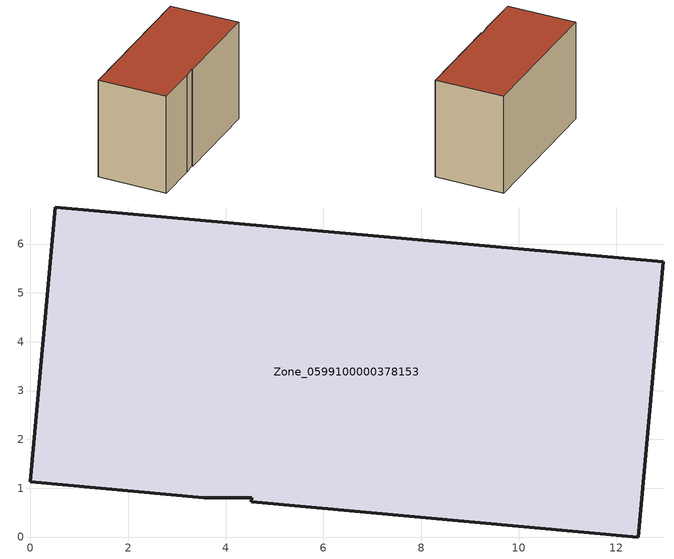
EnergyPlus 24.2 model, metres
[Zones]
Zone_0599100000378153
 floor ground (C_G): 4.52,0.72 4.53,0.8 3.55,0.81 0,1.13 0.51,6.76 12.96,5.63 12.45,0 z0
 wall outside (C_F): 0.51,6.76 0,1.13 3.55,0.81 4.53,0.8 4.52,0.72 12.45,0 12.96,5.63 0.51,6.76 z0:8.31
 roof outside (C_R): 4.53,0.8 4.52,0.72 12.45,0 12.96,5.63 0.51,6.76 0,1.13 3.55,0.81 z8.31
[BUILDING]
Pand.0599100000378153: North Axis=0; Terrain=City; Loads Convergence Tolerance Value=0.04; Temperature Convergence Tolerance Value=0.4; Solar Distribution=FullExterior; Maximum Number of Warmup Days=25; Minimum Number of Warmup Days=1
[Site:Location]
Rotterdam.The.Hague.AP_ZH_NLD Design_Conditions: Latitude=51.96; Longitude=4.45; Time Zone=1; Elevation=-4.5
[SITE:GROUNDTEMPERATURE:BUILDINGSURFACE]
18, 18, 18, 18, 18, 18, 18, 18, 18, 18, 18, 18
[MATERIAL] Thermal Absorptance=0.9; Solar Absorptance=0.7; Visible Absorptance=0.7
Name | Roughness | Thickness | Conductivity | Density | Specific Heat
G.TC.1992-2005 | MediumSmooth | 0.15 | 0.06 | 540 | 1210
F.TC.1992-2005 | Rough | 0.3 | 0.12 | 1920 | 840
R.TC.1992-2005 | MediumRough | 0.2 | 0.08 | 1500 | 1000
[CONSTRUCTION]
C_G: G.TC.1992-2005
C_F: F.TC.1992-2005
C_R: R.TC.1992-2005
[ZONE]
Zone_0599100000378153: Type=1; Multiplier=1; Ceiling Height=Autocalculate; Volume=Autocalculate; Floor Area=autocalculate; Part of Total Floor Area=Yes
[ZONEINFILTRATION:DESIGNFLOWRATE]
Infil_Zone_0599100000378153: Zone or ZoneList or Space or SpaceList=Zone_0599100000378153; Schedule=AlwaysOn; Design Flow Rate Calculation Method=Flow/Area; Flow Rate per Floor Area=0.0015; Constant Term Coefficient=1; Temperature Term Coefficient=0; Velocity Term Coefficient=0; Velocity Squared Term Coefficient=0
[HVACTEMPLATE:ZONE:IDEALLOADSAIRSYSTEM]
Zone_0599100000378153: Maximum Heating Supply Air Temperature=50; Minimum Cooling Supply Air Temperature=13; Maximum Heating Supply Air Humidity Ratio=0.0156; Minimum Cooling Supply Air Humidity Ratio=0.0077; Heating Limit=NoLimit; Cooling Limit=NoLimit; Dehumidification Control Type=ConstantSensibleHeatRatio; Cooling Sensible Heat Ratio=0.7; Dehumidification Setpoint=60; Humidification Control Type=None; Humidification Setpoint=30; Outdoor Air Method=None; Outdoor Air Flow Rate per Person=0.00944; Outdoor Air Flow Rate per Zone Floor Area=0; Outdoor Air Flow Rate per Zone=0; Demand Controlled Ventilation Type=None; Outdoor Air Economizer Type=NoEconomizer; Heat Recovery Type=None; Sensible Heat Recovery Effectiveness=0.7; Latent Heat Recovery Effectiveness=0.65
[ZONECONTROL:THERMOSTAT]
ThermostatControl_Zone_0599100000378153: Zone or ZoneList=Zone_0599100000378153; Control Type Schedule=DualSetpointControlType; Control 1=Thermostat_Zone_0599100000378153; Temperature Difference Between Cutout And Setpoint=0
[THERMOSTATSETPOINT:DUALSETPOINT]
Thermostat_Zone_0599100000378153: Heating Setpoint Temperature Schedule=HeatingSetpoint_Zone_0599100000378153; Cooling Setpoint Temperature Schedule=CoolingSetpoint_Zone_0599100000378153
[SCHEDULE:COMPACT]
HeatingSetpoint_Zone_0599100000378153: Through: 12/31, For: AllDays, Until: 24:00, 21
CoolingSetpoint_Zone_0599100000378153: Through: 12/31, For: AllDays, Until: 24:00, 24
DualSetpointControlType: Through: 12/31, For: AllDays, Until: 24:00, 4
AlwaysOn: Through: 12/31, For: AllDays, Until: 24:00, 1
